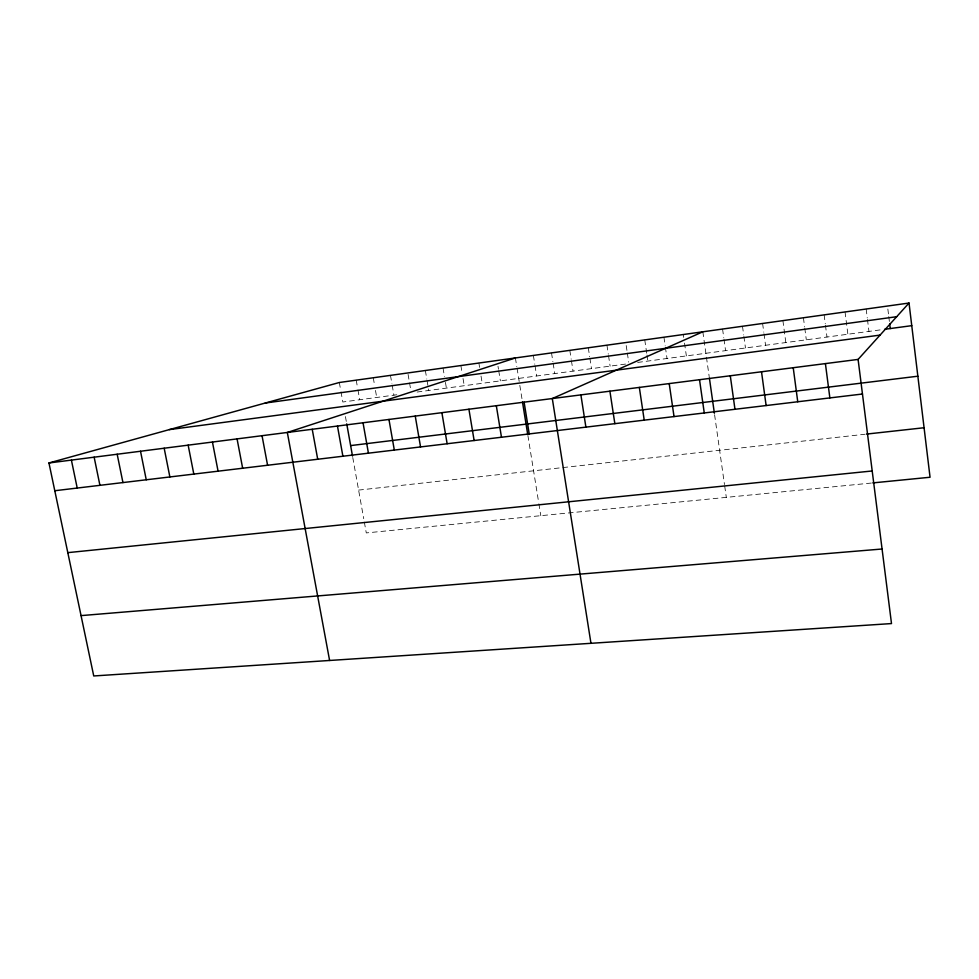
<?xml version="1.0" encoding="UTF-8"?>
<svg xmlns="http://www.w3.org/2000/svg" width="979" height="979" viewBox="0 0 979 979"><rect width="100%" height="100%" fill="white"/><g stroke="black" fill="none" stroke-linecap="round" stroke-linejoin="round"><path stroke-width="0.73" stroke-dasharray="4.89 3.67" d="M396.801 394.77L342.821 402.002L340.937 391.502M417.078 392.041L626.022 364.004M637.672 362.438L881.736 329.69M358.608 490.1L865.142 434.235M871.322 483.051L366.281 532.919L364.237 521.538M339.321 382.508L340.668 390.009M345.428 416.577L346.468 422.39M352.758 457.499L363.735 518.686M356.221 380.146L357.702 388.553M357.959 389.948L359.697 399.738M373.268 377.772L374.504 384.808M375.483 390.425L376.719 397.462M390.462 375.373L391.943 383.854M392.187 385.261L393.913 395.149M408.072 374.37L409.295 381.467M409.54 382.887L410.764 389.985M425.351 370.503L426.807 379.069M427.04 380.488L428.741 390.474M443.022 368.043L444.478 376.646M445.445 382.373L446.4 388.112M460.864 365.546L462.064 372.754M463.03 378.518L464.23 385.714M478.878 363.038L479.588 367.382M481.019 376.071L482.219 383.303M498.005 366.317L498.47 369.23M498.715 370.686L500.367 380.868M515.395 357.947L516.814 366.709M517.047 368.177L519.592 383.964M519.812 385.359L522.272 400.619M527.889 435.484L538.401 500.771M538.878 503.757L540.8 515.688M533.371 355.438L534.779 364.249M535.011 365.718L536.639 375.997M551.507 352.905L552.902 361.765M553.135 363.233L554.763 373.562M569.815 350.347L571.198 359.256M571.43 360.737L573.045 371.114M588.293 347.778L589.664 356.723M589.884 358.204L591.487 368.642M606.931 345.171L608.302 354.165M608.522 355.658L610.113 366.134M626.205 345.563L627.111 351.583M627.331 353.089L628.689 362.108M644.757 339.897L646.764 353.505M646.984 355.022L647.878 361.067M663.933 337.229L665.169 345.734M665.377 347.153L667.029 358.498M683.293 334.524L683.697 337.376M684.517 343.078L686.365 355.903M702.836 331.795L709.188 376.621M714.584 414.704L724.484 484.568M724.693 485.988L726.308 497.369M722.563 329.042L723.775 337.682M723.971 339.126L725.586 350.641M742.486 326.264L743.685 334.953M743.881 336.397L745.472 347.973M762.604 323.462L763.779 332.187M763.975 333.643L765.554 345.281M782.906 320.622L785.831 342.564M803.416 317.771L804.579 326.582M804.762 328.051L806.317 339.811M824.122 314.871L825.273 323.743M825.456 325.224L826.986 337.033M845.036 311.958L847.875 334.231M866.158 309.009L867.272 317.967M867.467 319.46L868.96 331.404M887.855 309.034L888.589 315.042M888.773 316.547L889.519 322.544"/><path stroke-width="1.47" d="M858.093 359.415L891.502 623.574L93.739 675.963L48.95 462.969L858.093 359.415L909.026 303.037L930.05 477.25L872.815 482.904M702.836 331.795L552.303 398.551L590.961 643.313M515.395 357.947L287.324 432.461L329.605 660.482M48.95 462.969L339.321 382.508L909.026 303.037M265.211 403.042L896.678 316.707M884.575 329.311L911.755 325.664M169.306 429.622L880.06 335.099M350.629 445.592L917.861 376.205M54.787 490.736L862.462 394.011M866.635 434.076L924.078 427.737M67.808 552.645L872.203 470.972M81.049 615.62L882.067 549.011M71.394 460.093L77.219 488.056M94.143 457.181L99.931 485.339M117.174 454.232L122.938 482.574M140.523 451.246L146.25 479.783M164.178 448.223L169.869 476.957M188.152 445.151L193.818 474.093M212.443 442.043L218.072 471.18M237.065 438.898L242.657 468.243M262.029 435.704L267.585 465.258M312.228 429.279L317.71 459.249M346.737 423.846L352.501 456.018M337.461 426.049L342.895 456.238M363.025 422.769L368.434 453.179M388.957 419.453L394.317 450.083M415.243 416.087L420.554 446.938M441.884 412.685L447.146 443.756M468.917 409.222L474.13 440.526M496.316 405.722L501.481 437.246M524.108 402.161L529.223 433.93M522.492 402.014L527.657 434.064M580.89 394.892L585.895 427.138M609.905 391.184L614.849 423.674M639.336 387.415L644.219 420.15M669.208 383.584L674.029 416.577M709.396 378.078L714.376 413.211M699.52 379.705L704.268 412.954M730.285 375.777L734.972 409.283M761.515 371.775L766.129 405.551M793.223 367.725L797.75 401.769M825.407 363.601L829.862 397.915M889.703 324.049L890.254 328.552"/></g></svg>
